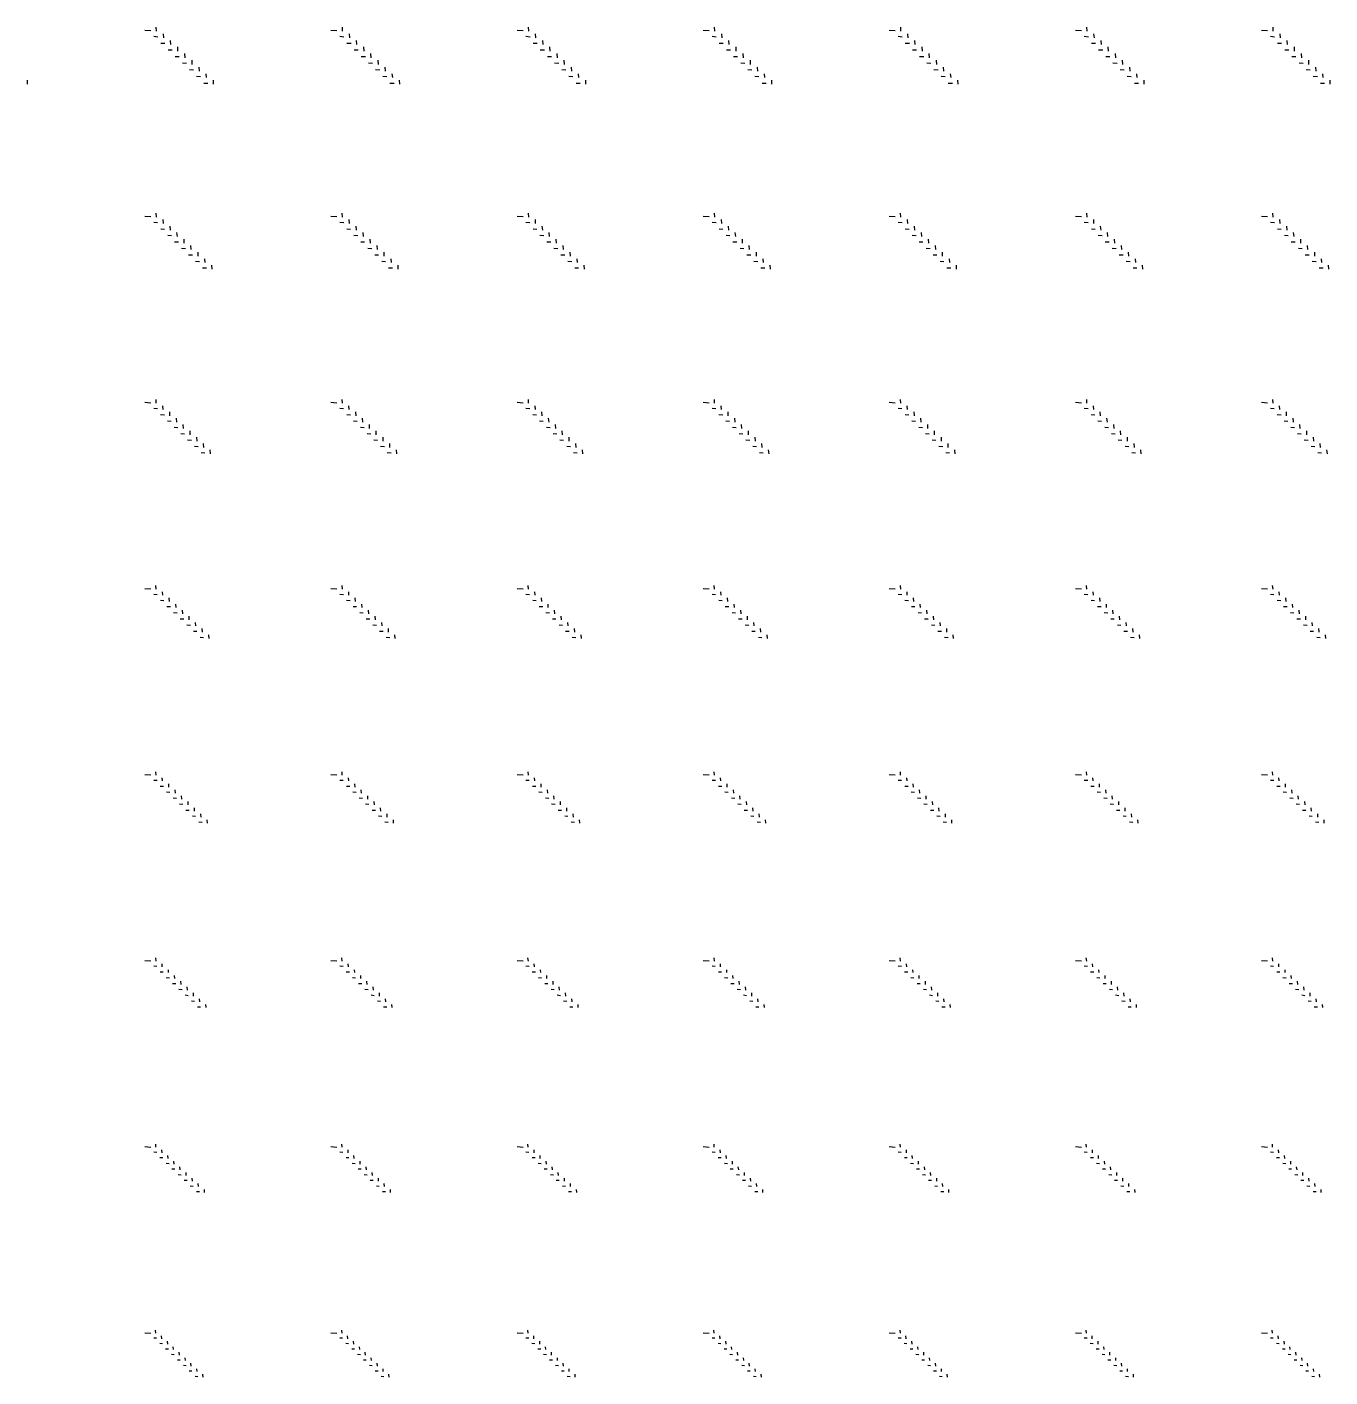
# Model space of a CAD drawing. Extents: x 0 to 300000, y 0 to 300000.
# Drawn here: x 188455 to 223460, y 187715 to 223990 of the extents above; entities that cross this region are included whole.
import ezdxf

# ---------------------------------------------------------------- set-up
doc = ezdxf.new("R2010")
doc.units = 0

msp = doc.modelspace()

# ---------------------------------------------------------------- linework, layer by layer
at = {"color": 7}
for p, q in [((191620, 223905), (191780, 223895)), ((191920, 223990), (191925, 223880)), ((196620, 223905), (196780, 223895)), ((196920, 223990), (196925, 223880)), ((201620, 223905), (201780, 223895)), ((201920, 223990), (201925, 223880)), ((206620, 223905), (206780, 223895)), ((206920, 223990), (206925, 223880)), ((211620, 223905), (211780, 223895)), ((211920, 223990), (211925, 223880)), ((216620, 223905), (216780, 223895)), ((216920, 223990), (216925, 223880)), ((221620, 223905), (221780, 223895)), ((221920, 223990), (221925, 223880)), ((191860, 223740), (191970, 223730)), ((192050, 223560), (192160, 223555)), ((192110, 223810), (192120, 223700)), ((192300, 223630), (192310, 223520)), ((192495, 223455), (192500, 223345)), ((196860, 223740), (196970, 223730)), ((197050, 223560), (197160, 223555)), ((197110, 223810), (197120, 223700)), ((197300, 223630), (197310, 223520)), ((197495, 223455), (197500, 223345)), ((201860, 223740), (201970, 223730)), ((202050, 223560), (202160, 223555)), ((202110, 223810), (202120, 223700)), ((202300, 223630), (202310, 223520)), ((202495, 223455), (202500, 223345)), ((206860, 223740), (206970, 223730)), ((207050, 223560), (207160, 223555)), ((207110, 223810), (207120, 223700)), ((207300, 223630), (207310, 223520)), ((207495, 223455), (207500, 223345)), ((211860, 223740), (211970, 223730)), ((212050, 223560), (212160, 223555)), ((212110, 223810), (212120, 223700)), ((212300, 223630), (212310, 223520)), ((212495, 223455), (212500, 223345)), ((216860, 223740), (216970, 223730)), ((217050, 223560), (217160, 223555)), ((217110, 223810), (217120, 223700)), ((217300, 223630), (217310, 223520)), ((217495, 223455), (217500, 223345)), ((221860, 223740), (221970, 223730)), ((222050, 223560), (222160, 223555)), ((222110, 223810), (222120, 223700)), ((222300, 223630), (222310, 223520)), ((222495, 223455), (222500, 223345)), ((192245, 223380), (192355, 223375)), ((192435, 223200), (192545, 223195)), ((192685, 223275), (192695, 223165)), ((192880, 223095), (192885, 222985)), ((197245, 223380), (197355, 223375)), ((197435, 223200), (197545, 223195)), ((197685, 223275), (197695, 223165)), ((197880, 223095), (197885, 222985)), ((202245, 223380), (202355, 223375)), ((202435, 223200), (202545, 223195)), ((202685, 223275), (202695, 223165)), ((202880, 223095), (202885, 222985)), ((207245, 223380), (207355, 223375)), ((207435, 223200), (207545, 223195)), ((207685, 223275), (207695, 223165)), ((207880, 223095), (207885, 222985)), ((212245, 223380), (212355, 223375)), ((212435, 223200), (212545, 223195)), ((212685, 223275), (212695, 223165)), ((212880, 223095), (212885, 222985)), ((217245, 223380), (217355, 223375)), ((217435, 223200), (217545, 223195)), ((217685, 223275), (217695, 223165)), ((217880, 223095), (217885, 222985)), ((222245, 223380), (222355, 223375)), ((222435, 223200), (222545, 223195)), ((222685, 223275), (222695, 223165)), ((222880, 223095), (222885, 222985)), ((192630, 223025), (192740, 223015)), ((192820, 222845), (192930, 222835)), ((193070, 222915), (193080, 222805)), ((193260, 222735), (193270, 222630)), ((197630, 223025), (197740, 223015)), ((197820, 222845), (197930, 222835)), ((198070, 222915), (198080, 222805)), ((198260, 222735), (198270, 222630)), ((202630, 223025), (202740, 223015)), ((202820, 222845), (202930, 222835)), ((203070, 222915), (203080, 222805)), ((203260, 222735), (203270, 222630)), ((207630, 223025), (207740, 223015)), ((207820, 222845), (207930, 222835)), ((208070, 222915), (208080, 222805)), ((208260, 222735), (208270, 222630)), ((212630, 223025), (212740, 223015)), ((212820, 222845), (212930, 222835)), ((213070, 222915), (213080, 222805)), ((213260, 222735), (213270, 222630)), ((217630, 223025), (217740, 223015)), ((217820, 222845), (217930, 222835)), ((218070, 222915), (218080, 222805)), ((218260, 222735), (218270, 222630)), ((222630, 223025), (222740, 223015)), ((222820, 222845), (222930, 222835)), ((223070, 222915), (223080, 222805)), ((223260, 222735), (223270, 222630)), ((188455, 222560), (188460, 222450)), ((193010, 222665), (193120, 222660)), ((193205, 222485), (193315, 222480)), ((193455, 222560), (193460, 222450)), ((198010, 222665), (198120, 222660)), ((198205, 222485), (198315, 222480)), ((198455, 222560), (198460, 222450)), ((203010, 222665), (203120, 222660)), ((203205, 222485), (203315, 222480)), ((203455, 222560), (203460, 222450)), ((208010, 222665), (208120, 222660)), ((208205, 222485), (208315, 222480)), ((208455, 222560), (208460, 222450)), ((213010, 222665), (213120, 222660)), ((213205, 222485), (213315, 222480)), ((213455, 222560), (213460, 222450)), ((218010, 222665), (218120, 222660)), ((218205, 222485), (218315, 222480)), ((218455, 222560), (218460, 222450)), ((223010, 222665), (223120, 222660)), ((223205, 222485), (223315, 222480)), ((223455, 222560), (223460, 222450)), ((191620, 218905), (191780, 218895)), ((191860, 218745), (191965, 218735)), ((191915, 218985), (191925, 218880)), ((192105, 218815), (192110, 218710)), ((196620, 218905), (196780, 218895)), ((196860, 218745), (196965, 218735)), ((196915, 218985), (196925, 218880)), ((197105, 218815), (197110, 218710)), ((201620, 218905), (201780, 218895)), ((201860, 218745), (201965, 218735)), ((201915, 218985), (201925, 218880)), ((202105, 218815), (202110, 218710)), ((206620, 218905), (206780, 218895)), ((206860, 218745), (206965, 218735)), ((206915, 218985), (206925, 218880)), ((207105, 218815), (207110, 218710)), ((211620, 218905), (211780, 218895)), ((211860, 218745), (211965, 218735)), ((211915, 218985), (211925, 218880)), ((212105, 218815), (212110, 218710)), ((216620, 218905), (216780, 218895)), ((216860, 218745), (216965, 218735)), ((216915, 218985), (216925, 218880)), ((217105, 218815), (217110, 218710)), ((221620, 218905), (221780, 218895)), ((221860, 218745), (221965, 218735)), ((221915, 218985), (221925, 218880)), ((222105, 218815), (222110, 218710)), ((192050, 218570), (192150, 218560)), ((192235, 218395), (192340, 218385)), ((192290, 218640), (192300, 218535)), ((192475, 218465), (192485, 218360)), ((197050, 218570), (197150, 218560)), ((197235, 218395), (197340, 218385)), ((197290, 218640), (197300, 218535)), ((197475, 218465), (197485, 218360)), ((202050, 218570), (202150, 218560)), ((202235, 218395), (202340, 218385)), ((202290, 218640), (202300, 218535)), ((202475, 218465), (202485, 218360)), ((207050, 218570), (207150, 218560)), ((207235, 218395), (207340, 218385)), ((207290, 218640), (207300, 218535)), ((207475, 218465), (207485, 218360)), ((212050, 218570), (212150, 218560)), ((212235, 218395), (212340, 218385)), ((212290, 218640), (212300, 218535)), ((212475, 218465), (212485, 218360)), ((217050, 218570), (217150, 218560)), ((217235, 218395), (217340, 218385)), ((217290, 218640), (217300, 218535)), ((217475, 218465), (217485, 218360)), ((222050, 218570), (222150, 218560)), ((222235, 218395), (222340, 218385)), ((222290, 218640), (222300, 218535)), ((222475, 218465), (222485, 218360)), ((192420, 218220), (192525, 218215)), ((192610, 218045), (192715, 218040)), ((192665, 218290), (192670, 218185)), ((192850, 218115), (192860, 218010)), ((197420, 218220), (197525, 218215)), ((197610, 218045), (197715, 218040)), ((197665, 218290), (197670, 218185)), ((197850, 218115), (197860, 218010)), ((202420, 218220), (202525, 218215)), ((202610, 218045), (202715, 218040)), ((202665, 218290), (202670, 218185)), ((202850, 218115), (202860, 218010)), ((207420, 218220), (207525, 218215)), ((207610, 218045), (207715, 218040)), ((207665, 218290), (207670, 218185)), ((207850, 218115), (207860, 218010)), ((212420, 218220), (212525, 218215)), ((212610, 218045), (212715, 218040)), ((212665, 218290), (212670, 218185)), ((212850, 218115), (212860, 218010)), ((217420, 218220), (217525, 218215)), ((217610, 218045), (217715, 218040)), ((217665, 218290), (217670, 218185)), ((217850, 218115), (217860, 218010)), ((222420, 218220), (222525, 218215)), ((222610, 218045), (222715, 218040)), ((222665, 218290), (222670, 218185)), ((222850, 218115), (222860, 218010)), ((192795, 217870), (192900, 217865)), ((192985, 217695), (193090, 217690)), ((193040, 217940), (193045, 217835)), ((193225, 217765), (193235, 217660)), ((197795, 217870), (197900, 217865)), ((197985, 217695), (198090, 217690)), ((198040, 217940), (198045, 217835)), ((198225, 217765), (198235, 217660)), ((202795, 217870), (202900, 217865)), ((202985, 217695), (203090, 217690)), ((203040, 217940), (203045, 217835)), ((203225, 217765), (203235, 217660)), ((207795, 217870), (207900, 217865)), ((207985, 217695), (208090, 217690)), ((208040, 217940), (208045, 217835)), ((208225, 217765), (208235, 217660)), ((212795, 217870), (212900, 217865)), ((212985, 217695), (213090, 217690)), ((213040, 217940), (213045, 217835)), ((213225, 217765), (213235, 217660)), ((217795, 217870), (217900, 217865)), ((217985, 217695), (218090, 217690)), ((218040, 217940), (218045, 217835)), ((218225, 217765), (218235, 217660)), ((222795, 217870), (222900, 217865)), ((222985, 217695), (223090, 217690)), ((223040, 217940), (223045, 217835)), ((223225, 217765), (223235, 217660)), ((193170, 217520), (193275, 217515)), ((193415, 217590), (193420, 217485)), ((198170, 217520), (198275, 217515)), ((198415, 217590), (198420, 217485)), ((203170, 217520), (203275, 217515)), ((203415, 217590), (203420, 217485)), ((208170, 217520), (208275, 217515)), ((208415, 217590), (208420, 217485)), ((213170, 217520), (213275, 217515)), ((213415, 217590), (213420, 217485)), ((218170, 217520), (218275, 217515)), ((218415, 217590), (218420, 217485)), ((223170, 217520), (223275, 217515)), ((223415, 217590), (223420, 217485)), ((191620, 213905), (191780, 213895)), ((191860, 213750), (191960, 213740)), ((191915, 213985), (191920, 213885)), ((192095, 213815), (192105, 213715)), ((196620, 213905), (196780, 213895)), ((196860, 213750), (196960, 213740)), ((196915, 213985), (196920, 213885)), ((197095, 213815), (197105, 213715)), ((201620, 213905), (201780, 213895)), ((201860, 213750), (201960, 213740)), ((201915, 213985), (201920, 213885)), ((202095, 213815), (202105, 213715)), ((206620, 213905), (206780, 213895)), ((206860, 213750), (206960, 213740)), ((206915, 213985), (206920, 213885)), ((207095, 213815), (207105, 213715)), ((211620, 213905), (211780, 213895)), ((211860, 213750), (211960, 213740)), ((211915, 213985), (211920, 213885)), ((212095, 213815), (212105, 213715)), ((216620, 213905), (216780, 213895)), ((216860, 213750), (216960, 213740)), ((216915, 213985), (216920, 213885)), ((217095, 213815), (217105, 213715)), ((221620, 213905), (221780, 213895)), ((221860, 213750), (221960, 213740)), ((221915, 213985), (221920, 213885)), ((222095, 213815), (222105, 213715)), ((192045, 213580), (192145, 213570)), ((192225, 213410), (192325, 213400)), ((192280, 213645), (192285, 213545)), ((192460, 213475), (192470, 213375)), ((192645, 213305), (192650, 213205)), ((197045, 213580), (197145, 213570)), ((197225, 213410), (197325, 213400)), ((197280, 213645), (197285, 213545)), ((197460, 213475), (197470, 213375)), ((197645, 213305), (197650, 213205)), ((202045, 213580), (202145, 213570)), ((202225, 213410), (202325, 213400)), ((202280, 213645), (202285, 213545)), ((202460, 213475), (202470, 213375)), ((202645, 213305), (202650, 213205)), ((207045, 213580), (207145, 213570)), ((207225, 213410), (207325, 213400)), ((207280, 213645), (207285, 213545)), ((207460, 213475), (207470, 213375)), ((207645, 213305), (207650, 213205)), ((212045, 213580), (212145, 213570)), ((212225, 213410), (212325, 213400)), ((212280, 213645), (212285, 213545)), ((212460, 213475), (212470, 213375)), ((212645, 213305), (212650, 213205)), ((217045, 213580), (217145, 213570)), ((217225, 213410), (217325, 213400)), ((217280, 213645), (217285, 213545)), ((217460, 213475), (217470, 213375)), ((217645, 213305), (217650, 213205)), ((222045, 213580), (222145, 213570)), ((222225, 213410), (222325, 213400)), ((222280, 213645), (222285, 213545)), ((222460, 213475), (222470, 213375)), ((222645, 213305), (222650, 213205)), ((192410, 213240), (192510, 213230)), ((192590, 213070), (192690, 213060)), ((192825, 213135), (192830, 213035)), ((193010, 212965), (193015, 212865)), ((197410, 213240), (197510, 213230)), ((197590, 213070), (197690, 213060)), ((197825, 213135), (197830, 213035)), ((198010, 212965), (198015, 212865)), ((202410, 213240), (202510, 213230)), ((202590, 213070), (202690, 213060)), ((202825, 213135), (202830, 213035)), ((203010, 212965), (203015, 212865)), ((207410, 213240), (207510, 213230)), ((207590, 213070), (207690, 213060)), ((207825, 213135), (207830, 213035)), ((208010, 212965), (208015, 212865)), ((212410, 213240), (212510, 213230)), ((212590, 213070), (212690, 213060)), ((212825, 213135), (212830, 213035)), ((213010, 212965), (213015, 212865)), ((217410, 213240), (217510, 213230)), ((217590, 213070), (217690, 213060)), ((217825, 213135), (217830, 213035)), ((218010, 212965), (218015, 212865)), ((222410, 213240), (222510, 213230)), ((222590, 213070), (222690, 213060)), ((222825, 213135), (222830, 213035)), ((223010, 212965), (223015, 212865)), ((192770, 212900), (192870, 212890)), ((192955, 212730), (193055, 212720)), ((193190, 212795), (193195, 212695)), ((193370, 212625), (193380, 212525)), ((197770, 212900), (197870, 212890)), ((197955, 212730), (198055, 212720)), ((198190, 212795), (198195, 212695)), ((198370, 212625), (198380, 212525)), ((202770, 212900), (202870, 212890)), ((202955, 212730), (203055, 212720)), ((203190, 212795), (203195, 212695)), ((203370, 212625), (203380, 212525)), ((207770, 212900), (207870, 212890)), ((207955, 212730), (208055, 212720)), ((208190, 212795), (208195, 212695)), ((208370, 212625), (208380, 212525)), ((212770, 212900), (212870, 212890)), ((212955, 212730), (213055, 212720)), ((213190, 212795), (213195, 212695)), ((213370, 212625), (213380, 212525)), ((217770, 212900), (217870, 212890)), ((217955, 212730), (218055, 212720)), ((218190, 212795), (218195, 212695)), ((218370, 212625), (218380, 212525)), ((222770, 212900), (222870, 212890)), ((222955, 212730), (223055, 212720)), ((223190, 212795), (223195, 212695)), ((223370, 212625), (223380, 212525)), ((193135, 212560), (193235, 212550)), ((198135, 212560), (198235, 212550)), ((203135, 212560), (203235, 212550)), ((208135, 212560), (208235, 212550)), ((213135, 212560), (213235, 212550)), ((218135, 212560), (218235, 212550)), ((223135, 212560), (223235, 212550)), ((191910, 208980), (191920, 208885)), ((196910, 208980), (196920, 208885)), ((201910, 208980), (201920, 208885)), ((206910, 208980), (206920, 208885)), ((211910, 208980), (211920, 208885)), ((216910, 208980), (216920, 208885)), ((221910, 208980), (221920, 208885)), ((191620, 208905), (191780, 208895)), ((191860, 208750), (191955, 208745)), ((192040, 208585), (192135, 208580)), ((192090, 208815), (192095, 208720)), ((192265, 208650), (192275, 208555)), ((196620, 208905), (196780, 208895)), ((196860, 208750), (196955, 208745)), ((197040, 208585), (197135, 208580)), ((197090, 208815), (197095, 208720)), ((197265, 208650), (197275, 208555)), ((201620, 208905), (201780, 208895)), ((201860, 208750), (201955, 208745)), ((202040, 208585), (202135, 208580)), ((202090, 208815), (202095, 208720)), ((202265, 208650), (202275, 208555)), ((206620, 208905), (206780, 208895)), ((206860, 208750), (206955, 208745)), ((207040, 208585), (207135, 208580)), ((207090, 208815), (207095, 208720)), ((207265, 208650), (207275, 208555)), ((211620, 208905), (211780, 208895)), ((211860, 208750), (211955, 208745)), ((212040, 208585), (212135, 208580)), ((212090, 208815), (212095, 208720)), ((212265, 208650), (212275, 208555)), ((216620, 208905), (216780, 208895)), ((216860, 208750), (216955, 208745)), ((217040, 208585), (217135, 208580)), ((217090, 208815), (217095, 208720)), ((217265, 208650), (217275, 208555)), ((221620, 208905), (221780, 208895)), ((221860, 208750), (221955, 208745)), ((222040, 208585), (222135, 208580)), ((222090, 208815), (222095, 208720)), ((222265, 208650), (222275, 208555)), ((192215, 208420), (192310, 208415)), ((192395, 208255), (192490, 208250)), ((192445, 208485), (192450, 208390)), ((192620, 208320), (192630, 208225)), ((197215, 208420), (197310, 208415)), ((197395, 208255), (197490, 208250)), ((197445, 208485), (197450, 208390)), ((197620, 208320), (197630, 208225)), ((202215, 208420), (202310, 208415)), ((202395, 208255), (202490, 208250)), ((202445, 208485), (202450, 208390)), ((202620, 208320), (202630, 208225)), ((207215, 208420), (207310, 208415)), ((207395, 208255), (207490, 208250)), ((207445, 208485), (207450, 208390)), ((207620, 208320), (207630, 208225)), ((212215, 208420), (212310, 208415)), ((212395, 208255), (212490, 208250)), ((212445, 208485), (212450, 208390)), ((212620, 208320), (212630, 208225)), ((217215, 208420), (217310, 208415)), ((217395, 208255), (217490, 208250)), ((217445, 208485), (217450, 208390)), ((217620, 208320), (217630, 208225)), ((222215, 208420), (222310, 208415)), ((222395, 208255), (222490, 208250)), ((222445, 208485), (222450, 208390)), ((222620, 208320), (222630, 208225)), ((192570, 208090), (192665, 208085)), ((192750, 207925), (192845, 207920)), ((192800, 208155), (192805, 208060)), ((192975, 207990), (192985, 207895)), ((197570, 208090), (197665, 208085)), ((197750, 207925), (197845, 207920)), ((197800, 208155), (197805, 208060)), ((197975, 207990), (197985, 207895)), ((202570, 208090), (202665, 208085)), ((202750, 207925), (202845, 207920)), ((202800, 208155), (202805, 208060)), ((202975, 207990), (202985, 207895)), ((207570, 208090), (207665, 208085)), ((207750, 207925), (207845, 207920)), ((207800, 208155), (207805, 208060)), ((207975, 207990), (207985, 207895)), ((212570, 208090), (212665, 208085)), ((212750, 207925), (212845, 207920)), ((212800, 208155), (212805, 208060)), ((212975, 207990), (212985, 207895)), ((217570, 208090), (217665, 208085)), ((217750, 207925), (217845, 207920)), ((217800, 208155), (217805, 208060)), ((217975, 207990), (217985, 207895)), ((222570, 208090), (222665, 208085)), ((222750, 207925), (222845, 207920)), ((222800, 208155), (222805, 208060)), ((222975, 207990), (222985, 207895)), ((192925, 207760), (193020, 207755)), ((193105, 207595), (193200, 207585)), ((193155, 207825), (193160, 207730)), ((193330, 207655), (193340, 207560)), ((197925, 207760), (198020, 207755)), ((198105, 207595), (198200, 207585)), ((198155, 207825), (198160, 207730)), ((198330, 207655), (198340, 207560)), ((202925, 207760), (203020, 207755)), ((203105, 207595), (203200, 207585)), ((203155, 207825), (203160, 207730)), ((203330, 207655), (203340, 207560)), ((207925, 207760), (208020, 207755)), ((208105, 207595), (208200, 207585)), ((208155, 207825), (208160, 207730)), ((208330, 207655), (208340, 207560)), ((212925, 207760), (213020, 207755)), ((213105, 207595), (213200, 207585)), ((213155, 207825), (213160, 207730)), ((213330, 207655), (213340, 207560)), ((217925, 207760), (218020, 207755)), ((218105, 207595), (218200, 207585)), ((218155, 207825), (218160, 207730)), ((218330, 207655), (218340, 207560)), ((222925, 207760), (223020, 207755)), ((223105, 207595), (223200, 207585)), ((223155, 207825), (223160, 207730)), ((223330, 207655), (223340, 207560)), ((191620, 203905), (191780, 203895)), ((191910, 203980), (191915, 203890)), ((196620, 203905), (196780, 203895)), ((196910, 203980), (196915, 203890)), ((201620, 203905), (201780, 203895)), ((201910, 203980), (201915, 203890)), ((206620, 203905), (206780, 203895)), ((206910, 203980), (206915, 203890)), ((211620, 203905), (211780, 203895)), ((211910, 203980), (211915, 203890)), ((216620, 203905), (216780, 203895)), ((216910, 203980), (216915, 203890)), ((221620, 203905), (221780, 203895)), ((221910, 203980), (221915, 203890)), ((191860, 203755), (191950, 203750)), ((192035, 203595), (192125, 203590)), ((192080, 203815), (192090, 203730)), ((192255, 203655), (192260, 203565)), ((196860, 203755), (196950, 203750)), ((197035, 203595), (197125, 203590)), ((197080, 203815), (197090, 203730)), ((197255, 203655), (197260, 203565)), ((201860, 203755), (201950, 203750)), ((202035, 203595), (202125, 203590)), ((202080, 203815), (202090, 203730)), ((202255, 203655), (202260, 203565)), ((206860, 203755), (206950, 203750)), ((207035, 203595), (207125, 203590)), ((207080, 203815), (207090, 203730)), ((207255, 203655), (207260, 203565)), ((211860, 203755), (211950, 203750)), ((212035, 203595), (212125, 203590)), ((212080, 203815), (212090, 203730)), ((212255, 203655), (212260, 203565)), ((216860, 203755), (216950, 203750)), ((217035, 203595), (217125, 203590)), ((217080, 203815), (217090, 203730)), ((217255, 203655), (217260, 203565)), ((221860, 203755), (221950, 203750)), ((222035, 203595), (222125, 203590)), ((222080, 203815), (222090, 203730)), ((222255, 203655), (222260, 203565)), ((192205, 203435), (192295, 203430)), ((192380, 203275), (192470, 203265)), ((192425, 203495), (192435, 203405)), ((192600, 203335), (192605, 203245)), ((192775, 203175), (192780, 203085)), ((197205, 203435), (197295, 203430)), ((197380, 203275), (197470, 203265)), ((197425, 203495), (197435, 203405)), ((197600, 203335), (197605, 203245)), ((197775, 203175), (197780, 203085)), ((202205, 203435), (202295, 203430)), ((202380, 203275), (202470, 203265)), ((202425, 203495), (202435, 203405)), ((202600, 203335), (202605, 203245)), ((202775, 203175), (202780, 203085)), ((207205, 203435), (207295, 203430)), ((207380, 203275), (207470, 203265)), ((207425, 203495), (207435, 203405)), ((207600, 203335), (207605, 203245)), ((207775, 203175), (207780, 203085)), ((212205, 203435), (212295, 203430)), ((212380, 203275), (212470, 203265)), ((212425, 203495), (212435, 203405)), ((212600, 203335), (212605, 203245)), ((212775, 203175), (212780, 203085)), ((217205, 203435), (217295, 203430)), ((217380, 203275), (217470, 203265)), ((217425, 203495), (217435, 203405)), ((217600, 203335), (217605, 203245)), ((217775, 203175), (217780, 203085)), ((222205, 203435), (222295, 203430)), ((222380, 203275), (222470, 203265)), ((222425, 203495), (222435, 203405)), ((222600, 203335), (222605, 203245)), ((222775, 203175), (222780, 203085)), ((192550, 203115), (192640, 203105)), ((192725, 202950), (192815, 202945)), ((192900, 202790), (192985, 202785)), ((192945, 203010), (192950, 202920)), ((193120, 202850), (193125, 202760)), ((197550, 203115), (197640, 203105)), ((197725, 202950), (197815, 202945)), ((197900, 202790), (197985, 202785)), ((197945, 203010), (197950, 202920)), ((198120, 202850), (198125, 202760)), ((202550, 203115), (202640, 203105)), ((202725, 202950), (202815, 202945)), ((202900, 202790), (202985, 202785)), ((202945, 203010), (202950, 202920)), ((203120, 202850), (203125, 202760)), ((207550, 203115), (207640, 203105)), ((207725, 202950), (207815, 202945)), ((207900, 202790), (207985, 202785)), ((207945, 203010), (207950, 202920)), ((208120, 202850), (208125, 202760)), ((212550, 203115), (212640, 203105)), ((212725, 202950), (212815, 202945)), ((212900, 202790), (212985, 202785)), ((212945, 203010), (212950, 202920)), ((213120, 202850), (213125, 202760)), ((217550, 203115), (217640, 203105)), ((217725, 202950), (217815, 202945)), ((217900, 202790), (217985, 202785)), ((217945, 203010), (217950, 202920)), ((218120, 202850), (218125, 202760)), ((222550, 203115), (222640, 203105)), ((222725, 202950), (222815, 202945)), ((222900, 202790), (222985, 202785)), ((222945, 203010), (222950, 202920)), ((223120, 202850), (223125, 202760)), ((193070, 202630), (193160, 202625)), ((193290, 202690), (193295, 202600)), ((198070, 202630), (198160, 202625)), ((198290, 202690), (198295, 202600)), ((203070, 202630), (203160, 202625)), ((203290, 202690), (203295, 202600)), ((208070, 202630), (208160, 202625)), ((208290, 202690), (208295, 202600)), ((213070, 202630), (213160, 202625)), ((213290, 202690), (213295, 202600)), ((218070, 202630), (218160, 202625)), ((218290, 202690), (218295, 202600)), ((223070, 202630), (223160, 202625)), ((223290, 202690), (223295, 202600)), ((191620, 198905), (191780, 198895)), ((191905, 198975), (191915, 198890)), ((192075, 198820), (192080, 198735)), ((196620, 198905), (196780, 198895)), ((196905, 198975), (196915, 198890)), ((197075, 198820), (197080, 198735)), ((201620, 198905), (201780, 198895)), ((201905, 198975), (201915, 198890)), ((202075, 198820), (202080, 198735)), ((206620, 198905), (206780, 198895)), ((206905, 198975), (206915, 198890)), ((207075, 198820), (207080, 198735)), ((211620, 198905), (211780, 198895)), ((211905, 198975), (211915, 198890)), ((212075, 198820), (212080, 198735)), ((216620, 198905), (216780, 198895)), ((216905, 198975), (216915, 198890)), ((217075, 198820), (217080, 198735)), ((221620, 198905), (221780, 198895)), ((221905, 198975), (221915, 198890)), ((222075, 198820), (222080, 198735)), ((191860, 198760), (191945, 198755)), ((192030, 198605), (192115, 198600)), ((192195, 198450), (192280, 198440)), ((192245, 198660), (192250, 198580)), ((192410, 198505), (192415, 198420)), ((196860, 198760), (196945, 198755)), ((197030, 198605), (197115, 198600)), ((197195, 198450), (197280, 198440)), ((197245, 198660), (197250, 198580)), ((197410, 198505), (197415, 198420)), ((201860, 198760), (201945, 198755)), ((202030, 198605), (202115, 198600)), ((202195, 198450), (202280, 198440)), ((202245, 198660), (202250, 198580)), ((202410, 198505), (202415, 198420)), ((206860, 198760), (206945, 198755)), ((207030, 198605), (207115, 198600)), ((207195, 198450), (207280, 198440)), ((207245, 198660), (207250, 198580)), ((207410, 198505), (207415, 198420)), ((211860, 198760), (211945, 198755)), ((212030, 198605), (212115, 198600)), ((212195, 198450), (212280, 198440)), ((212245, 198660), (212250, 198580)), ((212410, 198505), (212415, 198420)), ((216860, 198760), (216945, 198755)), ((217030, 198605), (217115, 198600)), ((217195, 198450), (217280, 198440)), ((217245, 198660), (217250, 198580)), ((217410, 198505), (217415, 198420)), ((221860, 198760), (221945, 198755)), ((222030, 198605), (222115, 198600)), ((222195, 198450), (222280, 198440)), ((222245, 198660), (222250, 198580)), ((222410, 198505), (222415, 198420)), ((192365, 198290), (192450, 198285)), ((192535, 198135), (192620, 198130)), ((192580, 198350), (192585, 198265)), ((192745, 198195), (192755, 198110)), ((197365, 198290), (197450, 198285)), ((197535, 198135), (197620, 198130)), ((197580, 198350), (197585, 198265)), ((197745, 198195), (197755, 198110)), ((202365, 198290), (202450, 198285)), ((202535, 198135), (202620, 198130)), ((202580, 198350), (202585, 198265)), ((202745, 198195), (202755, 198110)), ((207365, 198290), (207450, 198285)), ((207535, 198135), (207620, 198130)), ((207580, 198350), (207585, 198265)), ((207745, 198195), (207755, 198110)), ((212365, 198290), (212450, 198285)), ((212535, 198135), (212620, 198130)), ((212580, 198350), (212585, 198265)), ((212745, 198195), (212755, 198110)), ((217365, 198290), (217450, 198285)), ((217535, 198135), (217620, 198130)), ((217580, 198350), (217585, 198265)), ((217745, 198195), (217755, 198110)), ((222365, 198290), (222450, 198285)), ((222535, 198135), (222620, 198130)), ((222580, 198350), (222585, 198265)), ((222745, 198195), (222755, 198110)), ((192700, 197980), (192785, 197970)), ((192870, 197820), (192955, 197815)), ((192915, 198035), (192920, 197950)), ((193080, 197880), (193090, 197795)), ((193250, 197725), (193255, 197640)), ((197700, 197980), (197785, 197970)), ((197870, 197820), (197955, 197815)), ((197915, 198035), (197920, 197950)), ((198080, 197880), (198090, 197795)), ((198250, 197725), (198255, 197640)), ((202700, 197980), (202785, 197970)), ((202870, 197820), (202955, 197815)), ((202915, 198035), (202920, 197950)), ((203080, 197880), (203090, 197795)), ((203250, 197725), (203255, 197640)), ((207700, 197980), (207785, 197970)), ((207870, 197820), (207955, 197815)), ((207915, 198035), (207920, 197950)), ((208080, 197880), (208090, 197795)), ((208250, 197725), (208255, 197640)), ((212700, 197980), (212785, 197970)), ((212870, 197820), (212955, 197815)), ((212915, 198035), (212920, 197950)), ((213080, 197880), (213090, 197795)), ((213250, 197725), (213255, 197640)), ((217700, 197980), (217785, 197970)), ((217870, 197820), (217955, 197815)), ((217915, 198035), (217920, 197950)), ((218080, 197880), (218090, 197795)), ((218250, 197725), (218255, 197640)), ((222700, 197980), (222785, 197970)), ((222870, 197820), (222955, 197815)), ((222915, 198035), (222920, 197950)), ((223080, 197880), (223090, 197795)), ((223250, 197725), (223255, 197640)), ((193035, 197665), (193120, 197660)), ((198035, 197665), (198120, 197660)), ((203035, 197665), (203120, 197660)), ((208035, 197665), (208120, 197660)), ((213035, 197665), (213120, 197660)), ((218035, 197665), (218120, 197660)), ((223035, 197665), (223120, 197660)), ((191620, 193905), (191780, 193895)), ((191860, 193765), (191940, 193760)), ((191905, 193975), (191910, 193895)), ((192070, 193820), (192075, 193740)), ((196620, 193905), (196780, 193895)), ((196860, 193765), (196940, 193760)), ((196905, 193975), (196910, 193895)), ((197070, 193820), (197075, 193740)), ((201620, 193905), (201780, 193895)), ((201860, 193765), (201940, 193760)), ((201905, 193975), (201910, 193895)), ((202070, 193820), (202075, 193740)), ((206620, 193905), (206780, 193895)), ((206860, 193765), (206940, 193760)), ((206905, 193975), (206910, 193895)), ((207070, 193820), (207075, 193740)), ((211620, 193905), (211780, 193895)), ((211860, 193765), (211940, 193760)), ((211905, 193975), (211910, 193895)), ((212070, 193820), (212075, 193740)), ((216620, 193905), (216780, 193895)), ((216860, 193765), (216940, 193760)), ((216905, 193975), (216910, 193895)), ((217070, 193820), (217075, 193740)), ((221620, 193905), (221780, 193895)), ((221860, 193765), (221940, 193760)), ((221905, 193975), (221910, 193895)), ((222070, 193820), (222075, 193740)), ((192025, 193615), (192105, 193610)), ((192190, 193460), (192270, 193455)), ((192230, 193670), (192235, 193590)), ((192395, 193515), (192400, 193435)), ((192555, 193365), (192565, 193285)), ((197025, 193615), (197105, 193610)), ((197190, 193460), (197270, 193455)), ((197230, 193670), (197235, 193590)), ((197395, 193515), (197400, 193435)), ((197555, 193365), (197565, 193285)), ((202025, 193615), (202105, 193610)), ((202190, 193460), (202270, 193455)), ((202230, 193670), (202235, 193590)), ((202395, 193515), (202400, 193435)), ((202555, 193365), (202565, 193285)), ((207025, 193615), (207105, 193610)), ((207190, 193460), (207270, 193455)), ((207230, 193670), (207235, 193590)), ((207395, 193515), (207400, 193435)), ((207555, 193365), (207565, 193285)), ((212025, 193615), (212105, 193610)), ((212190, 193460), (212270, 193455)), ((212230, 193670), (212235, 193590)), ((212395, 193515), (212400, 193435)), ((212555, 193365), (212565, 193285)), ((217025, 193615), (217105, 193610)), ((217190, 193460), (217270, 193455)), ((217230, 193670), (217235, 193590)), ((217395, 193515), (217400, 193435)), ((217555, 193365), (217565, 193285)), ((222025, 193615), (222105, 193610)), ((222190, 193460), (222270, 193455)), ((222230, 193670), (222235, 193590)), ((222395, 193515), (222400, 193435)), ((222555, 193365), (222565, 193285)), ((192350, 193310), (192430, 193305)), ((192515, 193155), (192595, 193150)), ((192675, 193005), (192755, 193000)), ((192720, 193210), (192725, 193130)), ((192885, 193060), (192890, 192980)), ((197350, 193310), (197430, 193305)), ((197515, 193155), (197595, 193150)), ((197675, 193005), (197755, 193000)), ((197720, 193210), (197725, 193130)), ((197885, 193060), (197890, 192980)), ((202350, 193310), (202430, 193305)), ((202515, 193155), (202595, 193150)), ((202675, 193005), (202755, 193000)), ((202720, 193210), (202725, 193130)), ((202885, 193060), (202890, 192980)), ((207350, 193310), (207430, 193305)), ((207515, 193155), (207595, 193150)), ((207675, 193005), (207755, 193000)), ((207720, 193210), (207725, 193130)), ((207885, 193060), (207890, 192980)), ((212350, 193310), (212430, 193305)), ((212515, 193155), (212595, 193150)), ((212675, 193005), (212755, 193000)), ((212720, 193210), (212725, 193130)), ((212885, 193060), (212890, 192980)), ((217350, 193310), (217430, 193305)), ((217515, 193155), (217595, 193150)), ((217675, 193005), (217755, 193000)), ((217720, 193210), (217725, 193130)), ((217885, 193060), (217890, 192980)), ((222350, 193310), (222430, 193305)), ((222515, 193155), (222595, 193150)), ((222675, 193005), (222755, 193000)), ((222720, 193210), (222725, 193130)), ((222885, 193060), (222890, 192980)), ((192840, 192855), (192920, 192845)), ((193005, 192700), (193085, 192695)), ((193045, 192910), (193050, 192830)), ((193210, 192755), (193215, 192675)), ((197840, 192855), (197920, 192845)), ((198005, 192700), (198085, 192695)), ((198045, 192910), (198050, 192830)), ((198210, 192755), (198215, 192675)), ((202840, 192855), (202920, 192845)), ((203005, 192700), (203085, 192695)), ((203045, 192910), (203050, 192830)), ((203210, 192755), (203215, 192675)), ((207840, 192855), (207920, 192845)), ((208005, 192700), (208085, 192695)), ((208045, 192910), (208050, 192830)), ((208210, 192755), (208215, 192675)), ((212840, 192855), (212920, 192845)), ((213005, 192700), (213085, 192695)), ((213045, 192910), (213050, 192830)), ((213210, 192755), (213215, 192675)), ((217840, 192855), (217920, 192845)), ((218005, 192700), (218085, 192695)), ((218045, 192910), (218050, 192830)), ((218210, 192755), (218215, 192675)), ((222840, 192855), (222920, 192845)), ((223005, 192700), (223085, 192695)), ((223045, 192910), (223050, 192830)), ((223210, 192755), (223215, 192675)), ((191620, 188905), (191780, 188895)), ((191860, 188770), (191935, 188765)), ((191900, 188970), (191910, 188895)), ((192060, 188820), (192065, 188745)), ((192220, 188675), (192225, 188600)), ((196620, 188905), (196780, 188895)), ((196860, 188770), (196935, 188765)), ((196900, 188970), (196910, 188895)), ((197060, 188820), (197065, 188745)), ((197220, 188675), (197225, 188600)), ((201620, 188905), (201780, 188895)), ((201860, 188770), (201935, 188765)), ((201900, 188970), (201910, 188895)), ((202060, 188820), (202065, 188745)), ((202220, 188675), (202225, 188600)), ((206620, 188905), (206780, 188895)), ((206860, 188770), (206935, 188765)), ((206900, 188970), (206910, 188895)), ((207060, 188820), (207065, 188745)), ((207220, 188675), (207225, 188600)), ((211620, 188905), (211780, 188895)), ((211860, 188770), (211935, 188765)), ((211900, 188970), (211910, 188895)), ((212060, 188820), (212065, 188745)), ((212220, 188675), (212225, 188600)), ((216620, 188905), (216780, 188895)), ((216860, 188770), (216935, 188765)), ((216900, 188970), (216910, 188895)), ((217060, 188820), (217065, 188745)), ((217220, 188675), (217225, 188600)), ((221620, 188905), (221780, 188895)), ((221860, 188770), (221935, 188765)), ((221900, 188970), (221910, 188895)), ((222060, 188820), (222065, 188745)), ((222220, 188675), (222225, 188600)), ((192020, 188625), (192095, 188615)), ((192180, 188475), (192255, 188470)), ((192335, 188325), (192410, 188320)), ((192375, 188525), (192385, 188450)), ((192535, 188380), (192540, 188305)), ((197020, 188625), (197095, 188615)), ((197180, 188475), (197255, 188470)), ((197335, 188325), (197410, 188320)), ((197375, 188525), (197385, 188450)), ((197535, 188380), (197540, 188305)), ((202020, 188625), (202095, 188615)), ((202180, 188475), (202255, 188470)), ((202335, 188325), (202410, 188320)), ((202375, 188525), (202385, 188450)), ((202535, 188380), (202540, 188305)), ((207020, 188625), (207095, 188615)), ((207180, 188475), (207255, 188470)), ((207335, 188325), (207410, 188320)), ((207375, 188525), (207385, 188450)), ((207535, 188380), (207540, 188305)), ((212020, 188625), (212095, 188615)), ((212180, 188475), (212255, 188470)), ((212335, 188325), (212410, 188320)), ((212375, 188525), (212385, 188450)), ((212535, 188380), (212540, 188305)), ((217020, 188625), (217095, 188615)), ((217180, 188475), (217255, 188470)), ((217335, 188325), (217410, 188320)), ((217375, 188525), (217385, 188450)), ((217535, 188380), (217540, 188305)), ((222020, 188625), (222095, 188615)), ((222180, 188475), (222255, 188470)), ((222335, 188325), (222410, 188320)), ((222375, 188525), (222385, 188450)), ((222535, 188380), (222540, 188305)), ((192495, 188180), (192570, 188175)), ((192655, 188030), (192730, 188025)), ((192695, 188230), (192700, 188155)), ((192850, 188085), (192860, 188010)), ((193010, 187935), (193015, 187860)), ((197495, 188180), (197570, 188175)), ((197655, 188030), (197730, 188025)), ((197695, 188230), (197700, 188155)), ((197850, 188085), (197860, 188010)), ((198010, 187935), (198015, 187860)), ((202495, 188180), (202570, 188175)), ((202655, 188030), (202730, 188025)), ((202695, 188230), (202700, 188155)), ((202850, 188085), (202860, 188010)), ((203010, 187935), (203015, 187860)), ((207495, 188180), (207570, 188175)), ((207655, 188030), (207730, 188025)), ((207695, 188230), (207700, 188155)), ((207850, 188085), (207860, 188010)), ((208010, 187935), (208015, 187860)), ((212495, 188180), (212570, 188175)), ((212655, 188030), (212730, 188025)), ((212695, 188230), (212700, 188155)), ((212850, 188085), (212860, 188010)), ((213010, 187935), (213015, 187860)), ((217495, 188180), (217570, 188175)), ((217655, 188030), (217730, 188025)), ((217695, 188230), (217700, 188155)), ((217850, 188085), (217860, 188010)), ((218010, 187935), (218015, 187860)), ((222495, 188180), (222570, 188175)), ((222655, 188030), (222730, 188025)), ((222695, 188230), (222700, 188155)), ((222850, 188085), (222860, 188010)), ((223010, 187935), (223015, 187860)), ((192810, 187885), (192885, 187880)), ((192970, 187735), (193045, 187730)), ((193170, 187790), (193175, 187715)), ((197810, 187885), (197885, 187880)), ((197970, 187735), (198045, 187730)), ((198170, 187790), (198175, 187715)), ((202810, 187885), (202885, 187880)), ((202970, 187735), (203045, 187730)), ((203170, 187790), (203175, 187715)), ((207810, 187885), (207885, 187880)), ((207970, 187735), (208045, 187730)), ((208170, 187790), (208175, 187715)), ((212810, 187885), (212885, 187880)), ((212970, 187735), (213045, 187730)), ((213170, 187790), (213175, 187715)), ((217810, 187885), (217885, 187880)), ((217970, 187735), (218045, 187730)), ((218170, 187790), (218175, 187715)), ((222810, 187885), (222885, 187880)), ((222970, 187735), (223045, 187730)), ((223170, 187790), (223175, 187715))]:
    msp.add_line(p, q, dxfattribs=at)

doc.saveas('drawing.dxf')
